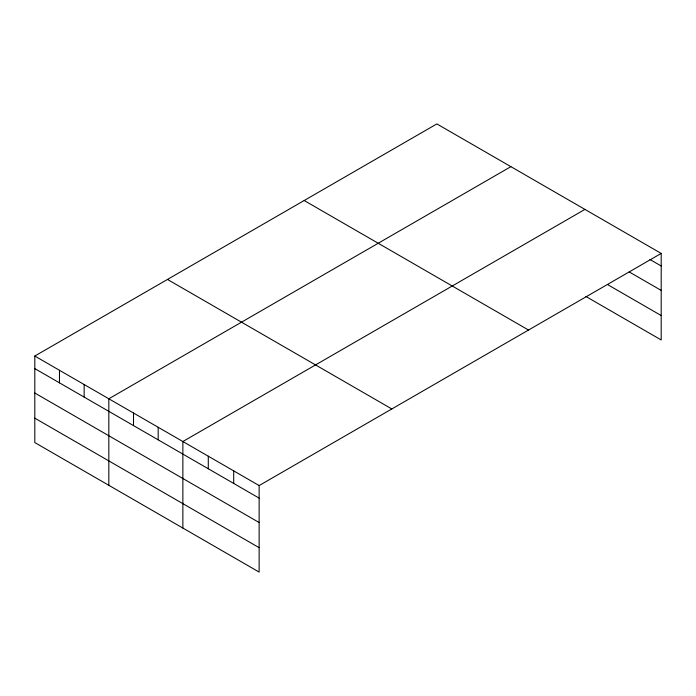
<?xml version="1.0" encoding="UTF-8"?>
<svg xmlns="http://www.w3.org/2000/svg" width="696" height="696" viewBox="0 0 696 696"><rect width="100%" height="100%" fill="white"/><g stroke="black" fill="none" stroke-linecap="round" stroke-linejoin="round"><path stroke-width="1.04" d="M661.2 253.431L436.862 123.914L34.8 356.039L34.8 442.569L259.138 572.086L259.138 485.564L661.2 253.431L661.2 339.961L585.867 296.461M510.89 166.657L108.828 398.782L108.828 485.312M584.927 209.4L182.865 441.525L182.865 528.047M649.899 259.469L661.2 265.994M629.184 271.918L661.2 290.406M607.521 284.56L661.2 315.549M304.178 200.518L528.516 330.035M167.484 279.444L391.822 408.961M34.8 356.039L259.138 485.564M34.8 368.602L259.138 498.127M34.8 393.014L259.138 522.531M34.8 418.157L259.138 547.682M233.708 470.879L233.708 483.442M208.287 456.202L208.287 468.765M158.183 427.274L158.183 439.837M133.51 413.032L133.51 425.595M84.155 384.54L84.155 397.103M59.473 370.289L59.473 382.852"/></g></svg>
